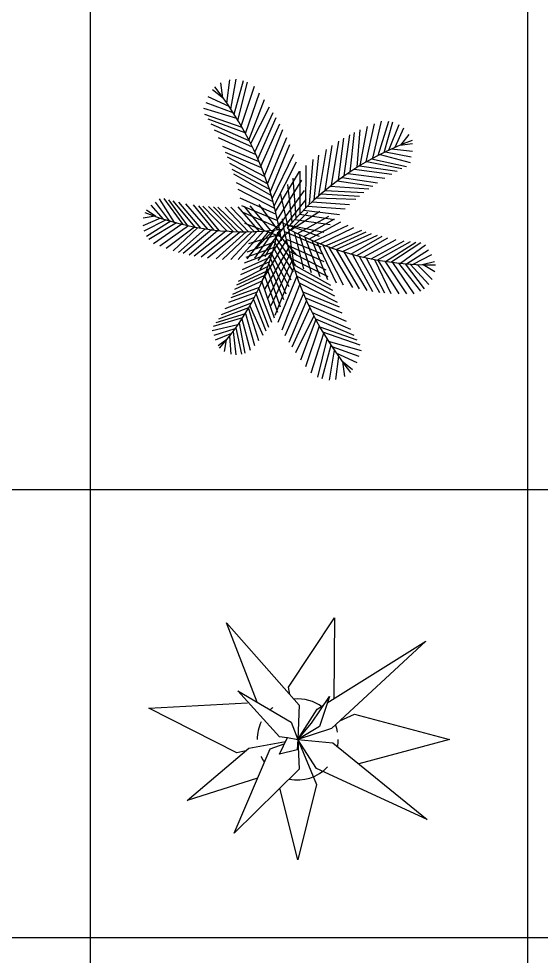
# Model space of a CAD drawing. Header units: millimetres. Extents: x -4017 to 59953, y -688 to 66564.
# Drawn here: x 9729 to 12246, y 21034 to 25553 of the extents above; entities that cross this region are included whole.
import ezdxf

# ---------------------------------------------------------------- set-up
doc = ezdxf.new("R2010")
doc.units = ezdxf.units.MM
doc.layers.add('www.cad-blocks.net', color=7, linetype='Continuous')

# ---------------------------------------------------------------- blocks, each defined once
blk = doc.blocks.new('A$C516926BB')
for p, q in [((12.5317, 38.5194), (12.5317, 0)), ((14.6381, 38.5194), (14.6381, 0)), ((0, 13.9072), (62.4121, 13.9072)), ((0, 11.7477), (60.3118, 11.7477))]:
    blk.add_line(p, q)
blk = doc.blocks.new('A$C700C11DB')
for p, q in [((0.4047, 1.3352), (0.419, 1.4477)), ((0.4248, 1.3055), (0.4506, 1.4498)), ((0.3854, 1.3605), (0.3765, 1.4327)), ((0.4398, 1.2823), (0.485, 1.4438)), ((0.4588, 1.2518), (0.5055, 1.4358)), ((0.475, 1.2242), (0.538, 1.4163)), ((0.4161, 1.3185), (0.3152, 1.3657)), ((0.3887, 1.3578), (0.3365, 1.3999)), ((0.4948, 1.189), (0.5628, 1.3851)), ((0.4358, 1.2887), (0.3061, 1.3367)), ((0.5118, 1.1566), (0.5865, 1.353)), ((0.5203, 1.1398), (0.6112, 1.3172)), ((0.4528, 1.2615), (0.2948, 1.3088)), ((0.4792, 1.2169), (0.3, 1.281)), ((0.5399, 1.0992), (0.6286, 1.29)), ((0.5552, 1.065), (0.6429, 1.2662)), ((0.4932, 1.1919), (0.3148, 1.2577)), ((0.5136, 1.1531), (0.3292, 1.2337)), ((0.5694, 1.0312), (0.661, 1.2345)), ((1.048, 1.0346), (1.0834, 1.2223)), ((1.0766, 1.0515), (1.117, 1.2358)), ((1.1086, 1.0695), (1.1511, 1.2482)), ((1.1343, 1.0831), (1.1855, 1.2479)), ((1.1635, 1.0977), (1.2053, 1.2444)), ((1.1862, 1.1086), (1.2348, 1.2327)), ((0.5286, 1.1231), (0.3455, 1.205)), ((0.5868, 0.9866), (0.6753, 1.2073)), ((0.9708, 0.9842), (0.9985, 1.1818)), ((0.999, 1.0034), (1.0209, 1.1934)), ((1.0334, 1.0256), (1.0473, 1.2062)), ((1.2159, 1.122), (1.2582, 1.2161)), ((1.2429, 1.1325), (1.2841, 1.1842)), ((0.5458, 1.0862), (0.3656, 1.167)), ((0.6012, 0.9465), (0.6938, 1.1696)), ((0.6144, 0.9059), (0.7088, 1.1362)), ((0.8789, 0.9142), (0.9132, 1.1311)), ((0.909, 0.9384), (0.9454, 1.1516)), ((0.9438, 0.9648), (0.9694, 1.1658)), ((1.239, 1.1319), (1.2995, 1.1398)), ((0.5606, 1.0526), (0.3853, 1.1264)), ((0.5727, 1.0231), (0.3982, 1.0974)), ((0.6242, 0.8734), (0.7281, 1.0885)), ((0.8493, 0.889), (0.8856, 1.1123)), ((1.1436, 1.0878), (1.2885, 1.0494)), ((1.1697, 1.1007), (1.293, 1.0764)), ((1.1991, 1.1145), (1.2997, 1.1031)), ((0.5894, 0.9797), (0.4079, 1.0744)), ((0.6012, 0.9465), (0.4199, 1.0441)), ((0.6332, 0.8407), (0.741, 1.0527)), ((0.8038, 0.8474), (0.821, 1.063)), ((0.8263, 0.8685), (0.848, 1.0845)), ((1.0792, 1.053), (1.2487, 1.0192)), ((1.102, 1.0658), (1.2712, 1.0303)), ((0.6099, 0.9202), (0.4302, 1.0159)), ((0.6403, 0.8129), (0.7559, 1.0059)), ((0.7591, 0.803), (0.7587, 1.007)), ((0.7851, 0.8293), (0.7872, 1.0337)), ((0.9882, 0.9962), (1.1662, 0.9731)), ((1.0191, 1.0165), (1.1999, 0.993)), ((1.0449, 1.0327), (1.2262, 1.0075)), ((0.6196, 0.889), (0.4383, 0.9921)), ((0.628, 0.8599), (0.4512, 0.9505)), ((0.6495, 0.7733), (0.7673, 0.9644)), ((0.7392, 0.7818), (0.7256, 0.9735)), ((0.9374, 0.9601), (1.1079, 0.9347)), ((0.9608, 0.9771), (1.1317, 0.951)), ((0.6368, 0.8271), (0.46, 0.9186)), ((0.656, 0.742), (0.779, 0.914)), ((0.7208, 0.7615), (0.6984, 0.9435)), ((0.8789, 0.9142), (1.0658, 0.9036)), ((0.9038, 0.9343), (1.0894, 0.9215)), ((0.1539, 0.7599), (0.0803, 0.873)), ((0.195, 0.7495), (0.1034, 0.8753)), ((0.2179, 0.7443), (0.1251, 0.8692)), ((0.2531, 0.7372), (0.1472, 0.8634)), ((0.644, 0.7977), (0.4702, 0.8771)), ((0.6616, 0.7124), (0.7873, 0.8702)), ((0.7005, 0.7382), (0.6631, 0.9009)), ((0.8169, 0.8598), (0.997, 0.846)), ((0.8373, 0.8784), (1.0268, 0.8721)), ((0.8596, 0.8979), (1.0444, 0.8867)), ((0.0636, 0.788), (0.0185, 0.8193)), ((0.1007, 0.7756), (0.0404, 0.8439)), ((0.1287, 0.767), (0.0611, 0.8577)), ((0.2801, 0.7324), (0.1735, 0.8572)), ((0.313, 0.7274), (0.208, 0.8502)), ((0.3428, 0.7236), (0.2444, 0.8441)), ((0.3687, 0.7208), (0.2701, 0.8406)), ((0.4066, 0.7178), (0.2904, 0.8383)), ((0.4355, 0.7162), (0.317, 0.836)), ((0.4581, 0.7154), (0.3415, 0.8344)), ((0.4849, 0.715), (0.3621, 0.8335)), ((0.5096, 0.7151), (0.3977, 0.833)), ((0.5374, 0.7158), (0.4248, 0.8334)), ((0.5622, 0.7169), (0.4597, 0.835)), ((0.6506, 0.7684), (0.4779, 0.8407)), ((0.5867, 0.7185), (0.4901, 0.8374)), ((0.6173, 0.7211), (0.5175, 0.8403)), ((0.6507, 0.7248), (0.5605, 0.8464)), ((0.7123, 0.7233), (0.854, 0.8139)), ((0.775, 0.8192), (0.9474, 0.7982)), ((0.7945, 0.8386), (0.975, 0.8255)), ((0.085, 0.7807), (0, 0.7434)), ((0.0607, 0.79), (0.002, 0.7803)), ((0.1129, 0.7717), (0.0057, 0.7182)), ((0.6581, 0.7316), (0.4839, 0.8075)), ((0.6731, 0.7686), (0.5459, 0.6361)), ((0.6672, 0.6789), (0.7958, 0.81)), ((0.7327, 0.7747), (0.9037, 0.7507)), ((0.7455, 0.7063), (0.8963, 0.7905)), ((0.7559, 0.7996), (0.9241, 0.7736)), ((0.7762, 0.6914), (0.9236, 0.7767)), ((0.1347, 0.7653), (0.0183, 0.6925)), ((0.163, 0.7575), (0.0293, 0.6783)), ((0.1884, 0.7511), (0.0522, 0.6573)), ((0.2206, 0.7437), (0.0824, 0.645)), ((0.2499, 0.7378), (0.113, 0.6338)), ((0.2651, 0.735), (0.1468, 0.6227)), ((0.3015, 0.729), (0.1722, 0.6154)), ((0.3319, 0.7249), (0.1941, 0.6096)), ((0.6652, 0.6912), (0.4916, 0.7549)), ((0.679, 0.7352), (0.5551, 0.576)), ((0.6608, 0.7261), (0.5876, 0.5949)), ((0.6752, 0.7563), (0.8495, 0.6944)), ((0.7023, 0.7287), (0.7264, 0.5634)), ((0.7079, 0.7468), (0.8728, 0.7136)), ((0.801, 0.6801), (0.9542, 0.7622)), ((0.8263, 0.6691), (0.9898, 0.7467)), ((0.8549, 0.6574), (1.0177, 0.7355)), ((0.3616, 0.7215), (0.2232, 0.6028)), ((0.4007, 0.7182), (0.2478, 0.5978)), ((0.4355, 0.7162), (0.2817, 0.592)), ((0.4704, 0.7152), (0.3115, 0.5879)), ((0.4982, 0.715), (0.3533, 0.5838)), ((0.5259, 0.7154), (0.3844, 0.5819)), ((0.5493, 0.7163), (0.4246, 0.581)), ((0.5826, 0.7182), (0.4597, 0.5816)), ((0.6086, 0.7203), (0.5021, 0.5841)), ((0.6472, 0.698), (0.5104, 0.6563)), ((0.6332, 0.7228), (0.5383, 0.5877)), ((0.6849, 0.7055), (0.5638, 0.5323)), ((0.6435, 0.6818), (0.7337, 0.5547)), ((0.6492, 0.7074), (0.7428, 0.6008)), ((0.6828, 0.716), (0.8578, 0.6419)), ((0.6907, 0.6793), (0.8642, 0.6088)), ((0.7296, 0.7143), (0.7747, 0.5365)), ((0.7542, 0.702), (0.8109, 0.5184)), ((0.7804, 0.6895), (0.8539, 0.4991)), ((0.8806, 0.6475), (1.055, 0.722)), ((0.9085, 0.6374), (1.0766, 0.7147)), ((0.9323, 0.6292), (1.1027, 0.7067)), ((0.9629, 0.6194), (1.1312, 0.6986)), ((1.0034, 0.6076), (1.1532, 0.693)), ((1.0314, 0.6002), (1.1813, 0.6864)), ((1.0639, 0.5924), (1.2215, 0.6783)), ((0.6326, 0.6391), (0.4962, 0.5907)), ((0.6399, 0.6672), (0.5023, 0.616)), ((0.6918, 0.6743), (0.576, 0.482)), ((0.7014, 0.6348), (0.5879, 0.4407)), ((0.6315, 0.6353), (0.7142, 0.4828)), ((0.6379, 0.6592), (0.7254, 0.5213)), ((0.6976, 0.65), (0.8722, 0.5724)), ((0.8141, 0.6743), (0.8901, 0.4845)), ((0.8381, 0.6642), (0.9322, 0.4696)), ((0.8667, 0.6528), (0.9652, 0.4592)), ((0.8956, 0.6419), (1.0103, 0.4469)), ((1.1, 0.5846), (1.2601, 0.6719)), ((1.13, 0.5788), (1.2898, 0.668)), ((1.1693, 0.5723), (1.3151, 0.6652)), ((1.1951, 0.5686), (1.3401, 0.663)), ((1.2419, 0.5632), (1.3631, 0.6515)), ((0.6194, 0.5944), (0.4791, 0.5313)), ((0.6262, 0.6168), (0.4887, 0.5629)), ((0.7088, 0.6071), (0.6033, 0.394)), ((0.6227, 0.6051), (0.7037, 0.4514)), ((0.7051, 0.6207), (0.8828, 0.531)), ((0.7142, 0.588), (0.892, 0.4993)), ((0.9323, 0.6292), (1.0428, 0.4394)), ((0.9692, 0.6175), (1.0802, 0.432)), ((1.0111, 0.6055), (1.1078, 0.4275)), ((1.0433, 0.5972), (1.1407, 0.423)), ((1.0765, 0.5895), (1.1657, 0.4203)), ((1.2709, 0.5606), (1.377, 0.628)), ((1.3033, 0.5584), (1.393, 0.6054)), ((0.6035, 0.5473), (0.4592, 0.4755)), ((0.6112, 0.5694), (0.4709, 0.5071)), ((0.6077, 0.5592), (0.6787, 0.3888)), ((0.6161, 0.584), (0.6901, 0.4158)), ((0.7182, 0.5745), (0.6165, 0.3584)), ((0.7229, 0.559), (0.9054, 0.4578)), ((1.1167, 0.5813), (1.195, 0.418)), ((1.1335, 0.5782), (1.2345, 0.4161)), ((1.1663, 0.5728), (1.2707, 0.4156)), ((1.2027, 0.5676), (1.307, 0.4164)), ((1.2316, 0.5643), (1.339, 0.4291)), ((1.2641, 0.5611), (1.3561, 0.4396)), ((1.2892, 0.5593), (1.3793, 0.4612)), ((1.3217, 0.5575), (1.3952, 0.4852)), ((1.3468, 0.5566), (1.4061, 0.5712)), ((1.3506, 0.5575), (1.4077, 0.5242)), ((0.5868, 0.5038), (0.4428, 0.4362)), ((0.5947, 0.5237), (0.4519, 0.4576)), ((0.5868, 0.5038), (0.6487, 0.3277)), ((0.5988, 0.5345), (0.6618, 0.3528)), ((0.7283, 0.5421), (0.6363, 0.3109)), ((0.742, 0.5017), (0.6517, 0.2776)), ((0.733, 0.5279), (0.9137, 0.4341)), ((0.742, 0.5017), (0.9243, 0.406)), ((0.5763, 0.4786), (0.4322, 0.4133)), ((0.574, 0.4735), (0.6329, 0.2994)), ((0.7567, 0.4618), (0.6706, 0.2401)), ((0.7541, 0.4686), (0.9366, 0.3758)), ((0.551, 0.4237), (0.4125, 0.3742)), ((0.5616, 0.4459), (0.4238, 0.396)), ((0.5463, 0.4143), (0.6054, 0.2553)), ((0.5587, 0.4398), (0.6206, 0.279)), ((0.7746, 0.4173), (0.6852, 0.2131)), ((0.7713, 0.4253), (0.9465, 0.3529)), ((0.5232, 0.3706), (0.3785, 0.3152)), ((0.5381, 0.3983), (0.3957, 0.3437)), ((0.533, 0.3886), (0.5933, 0.2376)), ((0.7892, 0.3837), (0.7036, 0.1815)), ((0.7837, 0.3961), (0.9598, 0.324)), ((0.7988, 0.3625), (0.9799, 0.2837)), ((0.493, 0.3191), (0.3525, 0.2759)), ((0.5104, 0.3481), (0.3647, 0.2938)), ((0.4944, 0.3213), (0.5385, 0.167)), ((0.5089, 0.3455), (0.5582, 0.1907)), ((0.5162, 0.3581), (0.5787, 0.2173)), ((0.8049, 0.3496), (0.7182, 0.158)), ((0.8164, 0.3259), (1.0004, 0.2459)), ((0.4811, 0.3003), (0.3402, 0.2586)), ((0.4639, 0.2743), (0.4921, 0.1304)), ((0.4776, 0.2949), (0.518, 0.144)), ((0.8249, 0.3092), (0.7359, 0.1309)), ((0.8335, 0.2925), (0.7609, 0.0953)), ((0.8317, 0.296), (1.017, 0.2173)), ((0.4589, 0.2671), (0.335, 0.2373)), ((0.4446, 0.2468), (0.3425, 0.2153)), ((0.4354, 0.2343), (0.4491, 0.1219)), ((0.448, 0.2516), (0.4759, 0.125)), ((0.8509, 0.2604), (0.785, 0.0636)), ((0.8526, 0.2575), (1.0317, 0.1936)), ((0.8668, 0.2325), (1.0466, 0.1704)), ((0.4281, 0.2247), (0.3483, 0.1926)), ((0.4053, 0.1955), (0.3632, 0.1652)), ((0.4026, 0.1936), (0.3927, 0.1383)), ((0.4186, 0.2123), (0.4249, 0.1248)), ((0.8711, 0.2253), (0.8101, 0.0326)), ((0.8876, 0.1979), (0.8428, 0.0134)), ((0.8937, 0.1882), (1.0522, 0.1426)), ((0.9069, 0.1676), (0.8634, 0.0056)), ((0.9222, 0.1445), (0.8979, 0)), ((0.911, 0.1613), (1.0411, 0.1146)), ((0.9426, 0.1151), (0.9294, 0.0024)), ((0.931, 0.1316), (1.0324, 0.0856)), ((0.9588, 0.0927), (1.0114, 0.0511)), ((0.9621, 0.09), (0.9718, 0.0179))]:
    blk.add_line(p, q)
for centre, radius, start, end in [((-0.8911, 0.4363), 1.5771, 8.544, 38.2907), ((1.7928, -0.1905), 1.4337, 110.1898, 139.9361), ((0.4915, 2.0053), 1.2903, 248.0992, 277.8466), ((2.2287, 1.0277), 1.5771, 189.1508, 218.8977), ((1.3843, 1.9898), 1.4337, 241.2925, 271.0385), ((-0.5427, 0.9612), 1.2186, 318.5392, 348.2857)]:
    blk.add_arc(centre, radius, start, end)
blk = doc.blocks.new('A$C6F772A09')
for p, q in [((0.5219, 0.76), (0.3739, 1.143)), ((0.3739, 1.143), (0.7239, 0.7453)), ((0.6715, 0.8334), (0.893, 1.1668)), ((0.893, 1.1668), (0.8906, 0.7771)), ((0.859, 0.7573), (1.3335, 1.0549)), ((1.3335, 1.0549), (0.8787, 0.6334)), ((0.6286, 0.5929), (0.4286, 0.8144)), ((0.4286, 0.8144), (0.6858, 0.6644)), ((0.6779, 0.7975), (0.6715, 0.8334)), ((0.7834, 0.6596), (0.8692, 0.7882)), ((0.8692, 0.7882), (0.8215, 0.6429)), ((0, 0.731), (0.4739, 0.7572)), ((0.4239, 0.5167), (0, 0.731)), ((0.7239, 0.7453), (0.7168, 0.581)), ((0.7168, 0.581), (0.8096, 0.7263)), ((0.8096, 0.7263), (0.841, 0.746)), ((0.9189, 0.6707), (0.9906, 0.7025)), ((0.9906, 0.7025), (1.4478, 0.581)), ((0.6858, 0.6644), (0.7168, 0.581)), ((0.7168, 0.581), (0.7834, 0.6596)), ((0.8215, 0.6429), (0.7168, 0.581)), ((0.8787, 0.6334), (0.7168, 0.581)), ((0.6655, 0.5879), (0.6286, 0.5929)), ((0.6286, 0.5096), (0.6667, 0.5906)), ((0.6667, 0.5906), (0.7168, 0.581)), ((0.481, 0.5382), (0.6572, 0.5702)), ((0.5834, 0.5358), (0.6519, 0.559)), ((0.7168, 0.581), (0.7144, 0.531)), ((0.7168, 0.581), (0.8858, 0.5644)), ((0.8072, 0.4405), (0.7168, 0.581)), ((0.7168, 0.581), (0.7239, 0.4382)), ((0.7168, 0.581), (0.8072, 0.3643)), ((0.8858, 0.5644), (1.3406, 0.1953)), ((1.4478, 0.581), (1.011, 0.4627)), ((0.1834, 0.2858), (0.481, 0.5382)), ((0.4096, 0.1286), (0.5834, 0.5358)), ((0.467, 0.5263), (0.4239, 0.5167)), ((0.7144, 0.531), (0.6286, 0.5096)), ((0.7239, 0.4382), (0.4096, 0.1286)), ((1.3406, 0.1953), (0.8072, 0.4405)), ((0.5232, 0.3947), (0.1834, 0.2858)), ((0.8072, 0.3643), (0.7168, 0)), ((0.7168, 0), (0.6307, 0.3464))]:
    blk.add_line(p, q)
for start, end in [(52.8195, 95.6626), (128.0693, 132.9572), (154.3027, 180), (10.193, 21.2981), (349.0214, 0), (204.8489, 214.3949), (257.7242, 317.3689)]:
    blk.add_arc((0.7168, 0.581), 0.1953, start, end)

msp = doc.modelspace()

# ---------------------------------------------------------------- block references
at = {"xscale": 1000, "yscale": 1000, "zscale": 1000}
for name, p in [('A$C700C11DB', (10326.2, 23810.9)), ('A$C6F772A09', (10356.4, 21497.9))]:
    msp.add_blockref(name, p, dxfattribs=at)
at = {"layer": 'www.cad-blocks.net', "color": 155, "true_color": 0x546d8e, "xscale": 1000, "yscale": 1000, "zscale": 1000}
msp.add_blockref('A$C516926BB', (-2458.7, 9375.6), dxfattribs=at)

doc.saveas('drawing.dxf')
